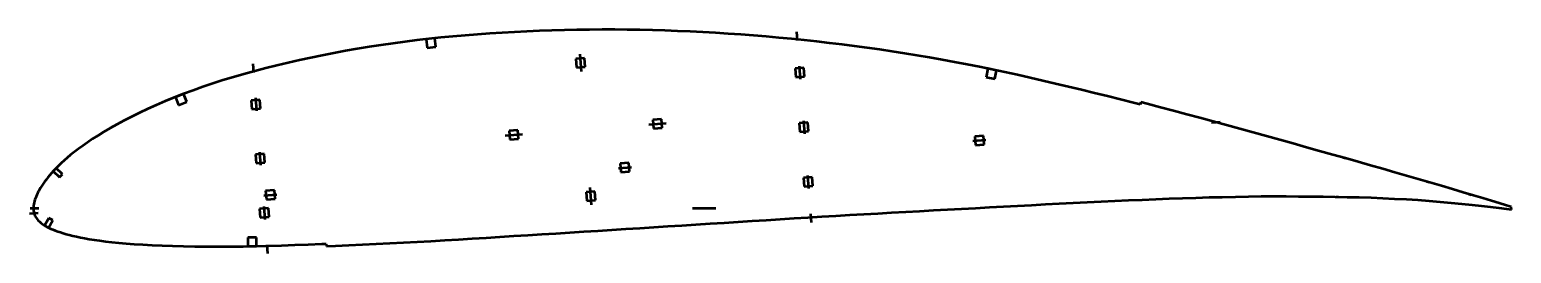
# Model space of a CAD drawing. Header units: metres. Extents: x -255 to 425, y -21 to 82.
import ezdxf

# ---------------------------------------------------------------- set-up
doc = ezdxf.new("R2010")
doc.units = ezdxf.units.M
for name, color, linetype, lineweight in [('FoilLayer', 1, 'Continuous', 50), ('StringerLayer', 1, 'Continuous', 50), ('SubLayer', 1, 'Continuous', 50)]:
    doc.layers.add(name, color=color, linetype=linetype, lineweight=lineweight)

msp = doc.modelspace()

# ---------------------------------------------------------------- linework, layer by layer
at = {"layer": 'FoilLayer'}
for p, q in [((-15.46, 81.71), (-21.2, 81.51)), ((-9.71, 81.87), (-15.46, 81.71)), ((-3.95, 81.99), (-9.71, 81.87)), ((1.82, 82.06), (-3.95, 81.99)), ((7.58, 82.1), (1.82, 82.06)), ((13.35, 82.1), (7.58, 82.1)), ((19.11, 82.05), (13.35, 82.1)), ((24.88, 81.96), (19.11, 82.05)), ((30.66, 81.83), (24.88, 81.96)), ((36.44, 81.66), (30.66, 81.83)), ((42.22, 81.45), (36.44, 81.66)), ((-93.94, 74.95), (-99.39, 74.11)), ((-88.48, 75.74), (-93.94, 74.95)), ((-82.99, 76.49), (-88.48, 75.74)), ((-77.49, 77.18), (-82.99, 76.49)), ((-71.97, 77.83), (-77.49, 77.18)), ((-66.45, 78.42), (-71.97, 77.83)), ((-60.91, 78.96), (-66.45, 78.42)), ((-55.33, 79.45), (-60.91, 78.96)), ((-49.7, 79.9), (-55.33, 79.45)), ((-44.04, 80.3), (-49.7, 79.9)), ((-38.35, 80.66), (-44.04, 80.3)), ((-32.65, 80.99), (-38.35, 80.66)), ((-26.93, 81.27), (-32.65, 80.99)), ((-21.2, 81.51), (-26.93, 81.27)), ((48.01, 81.2), (42.22, 81.45)), ((53.81, 80.91), (48.01, 81.2)), ((59.61, 80.58), (53.81, 80.91)), ((65.42, 80.21), (59.61, 80.58)), ((71.24, 79.8), (65.42, 80.21)), ((77.06, 79.35), (71.24, 79.8)), ((82.89, 78.87), (77.06, 79.35)), ((88.72, 78.34), (82.89, 78.87)), ((94.54, 77.79), (88.72, 78.34)), ((100.36, 77.2), (94.54, 77.79)), ((106.16, 76.58), (100.36, 77.2)), ((111.95, 75.92), (106.16, 76.58)), ((117.72, 75.22), (111.95, 75.92)), ((123.49, 74.48), (117.72, 75.22)), ((-131.38, 68.05), (-136.57, 66.87)), ((-126.15, 69.18), (-131.38, 68.05)), ((-120.87, 70.26), (-126.15, 69.18)), ((-115.56, 71.3), (-120.87, 70.26)), ((-110.2, 72.28), (-115.56, 71.3)), ((-104.81, 73.22), (-110.2, 72.28)), ((-99.39, 74.11), (-104.81, 73.22)), ((129.25, 73.7), (123.49, 74.48)), ((135.01, 72.88), (129.25, 73.7)), ((140.75, 72.03), (135.01, 72.88)), ((146.49, 71.13), (140.75, 72.03)), ((152.22, 70.2), (146.49, 71.13)), ((157.95, 69.23), (152.22, 70.2)), ((163.67, 68.22), (157.95, 69.23)), ((169.4, 67.16), (163.67, 68.22)), ((-156.83, 61.63), (-161.72, 60.23)), ((-151.84, 63.01), (-156.83, 61.63)), ((-146.79, 64.34), (-151.84, 63.01)), ((-141.7, 65.64), (-146.79, 64.34)), ((-136.57, 66.87), (-141.7, 65.64)), ((175.14, 66.06), (169.4, 67.16)), ((180.89, 64.92), (175.14, 66.06)), ((186.64, 63.75), (180.89, 64.92)), ((192.42, 62.53), (186.64, 63.75)), ((198.21, 61.27), (192.42, 62.53)), ((204.03, 59.97), (198.21, 61.27)), ((-175.76, 55.75), (-180.24, 54.16)), ((-171.18, 57.29), (-175.76, 55.75)), ((-166.5, 58.78), (-171.18, 57.29)), ((-161.72, 60.23), (-166.5, 58.78)), ((209.89, 58.62), (204.03, 59.97)), ((215.8, 57.24), (209.89, 58.62)), ((221.75, 55.83), (215.8, 57.24)), ((227.71, 54.4), (221.75, 55.83)), ((-193.08, 49.14), (-197.12, 47.4)), ((-188.91, 50.85), (-193.08, 49.14)), ((-184.62, 52.53), (-188.91, 50.85)), ((-180.24, 54.16), (-184.62, 52.53)), ((233.68, 52.95), (227.71, 54.4)), ((239.65, 51.47), (233.68, 52.95)), ((245.62, 49.97), (239.65, 51.47)), ((251.6, 48.45), (245.62, 49.97)), ((254.62, 47.67), (251.6, 48.45)), ((254.89, 48.69), (254.62, 47.67)), ((257.87, 47.92), (254.89, 48.69)), ((263.89, 46.34), (257.87, 47.92)), ((-208.44, 42.05), (-211.89, 40.28)), ((-204.82, 43.84), (-208.44, 42.05)), ((-201.04, 45.63), (-204.82, 43.84)), ((-197.12, 47.4), (-201.04, 45.63)), ((269.92, 44.75), (263.89, 46.34)), ((275.96, 43.14), (269.92, 44.75)), ((282.02, 41.51), (275.96, 43.14)), ((288.1, 39.85), (282.02, 41.51)), ((-221.12, 35.11), (-223.81, 33.45)), ((-218.24, 36.81), (-221.12, 35.11)), ((-215.16, 38.53), (-218.24, 36.81)), ((-211.89, 40.28), (-215.16, 38.53)), ((294.2, 38.18), (288.1, 39.85)), ((300.32, 36.5), (294.2, 38.18)), ((306.44, 34.81), (300.32, 36.5)), ((312.57, 33.1), (306.44, 34.81)), ((-232.84, 27.27), (-234.7, 25.85)), ((-230.83, 28.74), (-232.84, 27.27)), ((-228.66, 30.26), (-230.83, 28.74)), ((-226.33, 31.83), (-228.66, 30.26)), ((-223.81, 33.45), (-226.33, 31.83)), ((318.69, 31.39), (312.57, 33.1)), ((324.82, 29.68), (318.69, 31.39)), ((330.92, 27.97), (324.82, 29.68)), ((336.98, 26.27), (330.92, 27.97)), ((-240.77, 20.64), (-242.01, 19.44)), ((-239.43, 21.88), (-240.77, 20.64)), ((-237.98, 23.16), (-239.43, 21.88)), ((-236.41, 24.48), (-237.98, 23.16)), ((-234.7, 25.85), (-236.41, 24.48)), ((342.98, 24.58), (336.98, 26.27)), ((348.88, 22.92), (342.98, 24.58)), ((354.67, 21.29), (348.88, 22.92)), ((360.36, 19.67), (354.67, 21.29)), ((-246.92, 14.04), (-247.68, 13.06)), ((-246.09, 15.05), (-246.92, 14.04)), ((-245.19, 16.09), (-246.09, 15.05)), ((-244.21, 17.17), (-245.19, 16.09)), ((-243.16, 18.29), (-244.21, 17.17)), ((-242.01, 19.44), (-243.16, 18.29)), ((365.96, 18.06), (360.36, 19.67)), ((371.47, 16.44), (365.96, 18.06)), ((376.92, 14.85), (371.47, 16.44)), ((382.29, 13.32), (376.92, 14.85)), ((-251.56, 6.93), (-251.92, 6.17)), ((-251.15, 7.71), (-251.56, 6.93)), ((-250.68, 8.55), (-251.15, 7.71)), ((-250.18, 9.41), (-250.68, 8.55)), ((-249.63, 10.28), (-250.18, 9.41)), ((-249.04, 11.18), (-249.63, 10.28)), ((-248.39, 12.1), (-249.04, 11.18)), ((-247.68, 13.06), (-248.39, 12.1)), ((387.62, 11.76), (382.29, 13.32)), ((392.9, 10.2), (387.62, 11.76)), ((398.03, 8.69), (392.9, 10.2)), ((402.93, 7.23), (398.03, 8.69)), ((407.57, 5.86), (402.93, 7.23)), ((-253.47, 0.59), (-253.5, -0.04)), ((-253.41, 1.22), (-253.47, 0.59)), ((-253.31, 1.87), (-253.41, 1.22)), ((-253.18, 2.56), (-253.31, 1.87)), ((-253.01, 3.24), (-253.18, 2.56)), ((-252.8, 3.92), (-253.01, 3.24)), ((-252.55, 4.62), (-252.8, 3.92)), ((-252.25, 5.39), (-252.55, 4.62)), ((-251.92, 6.17), (-252.25, 5.39)), ((172.64, -0.27), (179.06, 0.08)), ((179.06, 0.08), (185.49, 0.42)), ((185.49, 0.42), (191.91, 0.77)), ((191.91, 0.77), (198.32, 1.11)), ((198.32, 1.11), (204.72, 1.46)), ((204.72, 1.46), (211.11, 1.79)), ((211.11, 1.79), (217.48, 2.12)), ((217.48, 2.12), (223.86, 2.43)), ((223.86, 2.43), (230.24, 2.74)), ((230.24, 2.74), (236.62, 3.04)), ((236.62, 3.04), (242.96, 3.35)), ((242.96, 3.35), (249.26, 3.64)), ((249.26, 3.64), (255.52, 3.91)), ((255.52, 3.91), (261.75, 4.17)), ((261.75, 4.17), (267.96, 4.41)), ((267.96, 4.41), (274.1, 4.64)), ((274.1, 4.64), (280.18, 4.83)), ((280.18, 4.83), (286.24, 4.99)), ((286.24, 4.99), (292.28, 5.12)), ((292.28, 5.12), (298.29, 5.23)), ((298.29, 5.23), (304.26, 5.35)), ((304.26, 5.35), (310.11, 5.45)), ((310.11, 5.45), (315.85, 5.49)), ((315.85, 5.49), (321.57, 5.47)), ((321.57, 5.47), (327.3, 5.44)), ((327.3, 5.44), (332.97, 5.42)), ((332.97, 5.42), (338.56, 5.36)), ((338.56, 5.36), (344.13, 5.23)), ((344.13, 5.23), (349.68, 5.11)), ((349.68, 5.11), (355.17, 5.01)), ((355.17, 5.01), (360.6, 4.87)), ((360.6, 4.87), (365.99, 4.64)), ((365.99, 4.64), (371.42, 4.36)), ((371.42, 4.36), (376.83, 4.09)), ((376.83, 4.09), (382.1, 3.79)), ((382.1, 3.79), (387.26, 3.4)), ((387.26, 3.4), (392.4, 2.95)), ((392.4, 2.95), (397.44, 2.47)), ((397.44, 2.47), (402.32, 2.01)), ((402.32, 2.01), (406.96, 1.53)), ((406.96, 1.53), (411.35, 1.04)), ((411.87, 4.58), (407.57, 5.86)), ((411.35, 1.04), (415.47, 0.59)), ((415.82, 3.38), (411.87, 4.58)), ((415.47, 0.59), (419.3, 0.14)), ((419.44, 2.27), (415.82, 3.38)), ((419.3, 0.14), (422.83, -0.29)), ((422.79, 1.26), (419.44, 2.27)), ((424.86, 0.59), (422.79, 1.26)), ((425.01, -0.57), (424.86, 0.59)), ((-253.5, -0.04), (-253.5, -0.61)), ((-253.5, -0.61), (-253.45, -1.18)), ((-253.45, -1.18), (-253.37, -1.75)), ((-253.37, -1.75), (-253.23, -2.32)), ((-253.23, -2.32), (-253.03, -2.9)), ((-253.03, -2.9), (-252.79, -3.47)), ((-252.79, -3.47), (-252.49, -4.03)), ((-252.49, -4.03), (-252.14, -4.58)), ((-252.14, -4.58), (-251.74, -5.12)), ((-251.74, -5.12), (-251.27, -5.66)), ((-251.27, -5.66), (-250.75, -6.18)), ((-250.75, -6.18), (-250.17, -6.69)), ((-250.17, -6.69), (-249.54, -7.19)), ((57.12, -7.11), (63.55, -6.71)), ((63.55, -6.71), (69.99, -6.29)), ((69.99, -6.29), (76.42, -5.88)), ((76.42, -5.88), (82.85, -5.47)), ((82.85, -5.47), (89.27, -5.06)), ((89.27, -5.06), (95.69, -4.66)), ((95.69, -4.66), (102.1, -4.27)), ((102.1, -4.27), (108.51, -3.88)), ((108.51, -3.88), (114.92, -3.5)), ((114.92, -3.5), (121.32, -3.12)), ((121.32, -3.12), (127.71, -2.75)), ((127.71, -2.75), (134.1, -2.39)), ((134.1, -2.39), (140.51, -2.04)), ((140.51, -2.04), (146.94, -1.69)), ((146.94, -1.69), (153.36, -1.34)), ((153.36, -1.34), (159.79, -0.98)), ((159.79, -0.98), (166.22, -0.62)), ((166.22, -0.62), (172.64, -0.27)), ((422.83, -0.29), (425.01, -0.57)), ((-249.54, -7.19), (-248.85, -7.67)), ((-248.85, -7.67), (-248.12, -8.14)), ((-248.12, -8.14), (-247.32, -8.59)), ((-247.32, -8.59), (-246.46, -9.03)), ((-246.46, -9.03), (-245.54, -9.45)), ((-245.54, -9.45), (-244.54, -9.86)), ((-244.54, -9.86), (-243.48, -10.27)), ((-243.48, -10.27), (-242.34, -10.68)), ((-242.34, -10.68), (-241.14, -11.08)), ((-241.14, -11.08), (-239.85, -11.49)), ((-239.85, -11.49), (-238.48, -11.89)), ((-238.48, -11.89), (-237.02, -12.28)), ((-237.02, -12.28), (-235.46, -12.67)), ((-235.46, -12.67), (-233.77, -13.05)), ((-233.77, -13.05), (-231.94, -13.43)), ((-231.94, -13.43), (-229.98, -13.81)), ((-52.06, -13.97), (-45.69, -13.57)), ((-45.69, -13.57), (-39.31, -13.17)), ((-39.31, -13.17), (-32.92, -12.78)), ((-32.92, -12.78), (-26.52, -12.38)), ((-26.52, -12.38), (-20.11, -11.98)), ((-20.11, -11.98), (-13.68, -11.57)), ((-13.68, -11.57), (-7.24, -11.16)), ((-7.24, -11.16), (-0.8, -10.76)), ((-0.8, -10.76), (5.63, -10.35)), ((5.63, -10.35), (12.07, -9.95)), ((12.07, -9.95), (18.5, -9.55)), ((18.5, -9.55), (24.93, -9.14)), ((24.93, -9.14), (31.37, -8.73)), ((31.37, -8.73), (37.81, -8.32)), ((37.81, -8.32), (44.25, -7.92)), ((44.25, -7.92), (50.68, -7.52)), ((50.68, -7.52), (57.12, -7.11)), ((-229.98, -13.81), (-227.86, -14.19)), ((-227.86, -14.19), (-225.57, -14.56)), ((-225.57, -14.56), (-223.1, -14.93)), ((-223.1, -14.93), (-220.42, -15.28)), ((-220.42, -15.28), (-217.51, -15.62)), ((-217.51, -15.62), (-214.35, -15.93)), ((-214.35, -15.93), (-210.91, -16.22)), ((-210.91, -16.22), (-207.2, -16.5)), ((-207.2, -16.5), (-203.21, -16.76)), ((-203.21, -16.76), (-198.95, -16.98)), ((-198.95, -16.98), (-194.42, -17.17)), ((-194.42, -17.17), (-189.62, -17.32)), ((-189.62, -17.32), (-184.58, -17.44)), ((-184.58, -17.44), (-179.34, -17.54)), ((-179.34, -17.54), (-173.96, -17.6)), ((-173.96, -17.6), (-168.47, -17.63)), ((-168.47, -17.63), (-162.9, -17.61)), ((-162.9, -17.61), (-157.22, -17.54)), ((-157.22, -17.54), (-151.43, -17.42)), ((-151.43, -17.42), (-145.52, -17.28)), ((-145.52, -17.28), (-139.54, -17.1)), ((-139.54, -17.1), (-133.48, -16.9)), ((-133.48, -16.9), (-127.34, -16.68)), ((-127.34, -16.68), (-121.14, -16.44)), ((-121.14, -16.44), (-119.06, -16.36)), ((-119.06, -16.36), (-119.02, -17.41)), ((-119.02, -17.41), (-114.87, -17.25)), ((-114.87, -17.25), (-108.64, -16.99)), ((-108.64, -16.99), (-102.41, -16.71)), ((-102.41, -16.71), (-96.17, -16.42)), ((-96.17, -16.42), (-89.9, -16.1)), ((-89.9, -16.1), (-83.6, -15.77)), ((-83.6, -15.77), (-77.29, -15.44)), ((-77.29, -15.44), (-70.99, -15.1)), ((-70.99, -15.1), (-64.7, -14.74)), ((-64.7, -14.74), (-58.39, -14.36)), ((-58.39, -14.36), (-52.06, -13.97))]:
    msp.add_line(p, q, dxfattribs=at)
at = {"layer": 'StringerLayer'}
for p, q in [((-69.25, 78.12), (-73.23, 77.7)), ((-73.23, 77.7), (-72.8, 73.72)), ((-68.82, 74.15), (-69.25, 78.12)), ((-72.8, 73.72), (-68.82, 74.15)), ((184.73, 64.15), (183.91, 60.24)), ((188.65, 63.32), (184.73, 64.15)), ((187.82, 59.41), (188.65, 63.32)), ((183.91, 60.24), (187.82, 59.41)), ((-184.59, 52.54), (-188.32, 51.08)), ((-188.32, 51.08), (-186.86, 47.36)), ((-186.86, 47.36), (-183.13, 48.82)), ((-183.13, 48.82), (-184.59, 52.54)), ((-243.02, 18.43), (-244.4, 16.98)), ((-244.4, 16.98), (-241.49, 14.23)), ((-240.12, 15.68), (-243.02, 18.43)), ((-241.49, 14.23), (-240.12, 15.68)), ((-246.37, -4.53), (-248.34, -8.02)), ((-246.59, -9), (-244.63, -5.51)), ((-244.63, -5.51), (-246.37, -4.53)), ((-248.34, -8.02), (-246.59, -9)), ((-151.11, -13.42), (-155.11, -13.5)), ((-155.11, -13.5), (-155.03, -17.5)), ((-151.03, -17.41), (-151.11, -13.42)), ((-155.03, -17.5), (-151.03, -17.41))]:
    msp.add_line(p, q, dxfattribs=at)
at = {"layer": 'SubLayer'}
for p, q in [((96.84, 81.04), (97.15, 77.05)), ((-0.51, 68.94), (-4.5, 68.63)), ((-4.5, 68.63), (-4.2, 64.64)), ((-2.66, 70.78), (-2.05, 62.8)), ((-0.21, 64.95), (-0.51, 68.94)), ((-152.76, 66.34), (-152.46, 62.36)), ((-4.2, 64.64), (-0.21, 64.95)), ((100.13, 64.46), (96.14, 64.15)), ((96.14, 64.15), (96.45, 60.16)), ((98.06, 65.3), (98.52, 59.32)), ((100.43, 60.47), (100.13, 64.46)), ((96.45, 60.16), (100.43, 60.47)), ((-149.49, 49.87), (-153.48, 49.56)), ((-153.48, 49.56), (-153.17, 45.57)), ((-151.56, 50.71), (-151.1, 44.73)), ((-149.18, 45.88), (-149.49, 49.87)), ((-153.17, 45.57), (-149.18, 45.88)), ((34.84, 40.88), (30.86, 40.57)), ((35.15, 36.89), (34.84, 40.88)), ((-31.16, 35.8), (-35.15, 35.49)), ((-35.15, 35.49), (-34.84, 31.5)), ((-30.86, 31.81), (-31.16, 35.8)), ((29.02, 38.42), (36.99, 39.04)), ((30.86, 40.57), (31.16, 36.58)), ((31.16, 36.58), (35.15, 36.89)), ((102.06, 39.35), (98.07, 39.05)), ((98.07, 39.05), (98.38, 35.06)), ((98.38, 35.06), (102.37, 35.36)), ((99.99, 40.2), (100.45, 34.21)), ((102.37, 35.36), (102.06, 39.35)), ((287.33, 39.36), (291.32, 39.67)), ((-36.99, 33.34), (-29.02, 33.96)), ((-34.84, 31.5), (-30.86, 31.81)), ((177.82, 30.93), (183.8, 31.4)), ((182.65, 33.31), (178.66, 33.01)), ((178.66, 33.01), (178.97, 29.02)), ((178.97, 29.02), (182.96, 29.32)), ((182.96, 29.32), (182.65, 33.31)), ((-147.57, 24.93), (-151.56, 24.62)), ((-151.56, 24.62), (-151.25, 20.63)), ((-151.25, 20.63), (-147.26, 20.94)), ((-149.64, 25.77), (-149.18, 19.79)), ((-147.26, 20.94), (-147.57, 24.93)), ((19.88, 20.79), (15.89, 20.48)), ((15.89, 20.48), (16.2, 16.49)), ((20.19, 16.8), (19.88, 20.79)), ((348.25, 22.57), (348.54, 23.53)), ((15.05, 18.41), (21.03, 18.87)), ((16.2, 16.49), (20.19, 16.8)), ((103.99, 14.25), (100, 13.94)), ((100, 13.94), (100.31, 9.95)), ((101.92, 15.09), (102.38, 9.11)), ((104.3, 10.26), (103.99, 14.25)), ((-142.89, 8.26), (-146.88, 7.96)), ((-146.88, 7.96), (-146.57, 3.97)), ((-142.58, 4.28), (-142.89, 8.26)), ((4.2, 7.74), (0.21, 7.43)), ((0.21, 7.43), (0.51, 3.45)), ((2.66, 1.6), (2.05, 9.58)), ((4.5, 3.75), (4.2, 7.74)), ((100.31, 9.95), (104.3, 10.26)), ((386.69, 11.52), (386.99, 12.47)), ((-255, 0), (-251, 0)), ((-147.72, 5.89), (-141.74, 6.35)), ((-147.72, 0.83), (-147.26, -5.16)), ((-146.57, 3.97), (-142.58, 4.28)), ((0.51, 3.45), (4.5, 3.75)), ((49, 0), (59.8, 0)), ((345.14, 4.71), (345.2, 5.71)), ((385.11, 3.06), (385.2, 4.06)), ((405.03, 1.23), (405.12, 2.22)), ((405.86, 5.84), (406.18, 6.79)), ((-255.24, -2.39), (-251.25, -2.08)), ((-145.65, -0.02), (-149.64, -0.32)), ((-149.64, -0.32), (-149.33, -4.31)), ((-149.33, -4.31), (-145.34, -4.01)), ((-145.34, -4.01), (-145.65, -0.02)), ((103.28, -2.64), (103.59, -6.63)), ((-146.37, -16.8), (-146.06, -20.79))]:
    msp.add_line(p, q, dxfattribs=at)

doc.saveas('drawing.dxf')
